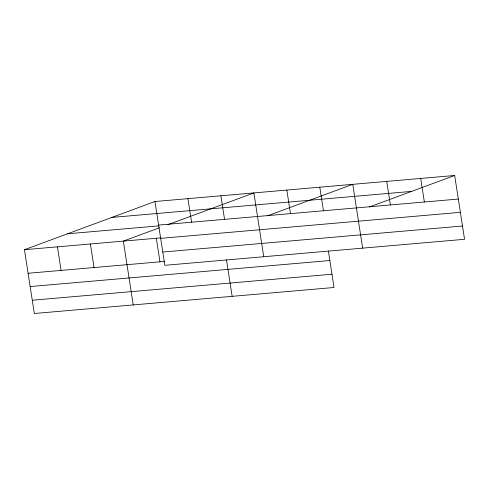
<?xml version="1.0" encoding="UTF-8"?>
<svg xmlns="http://www.w3.org/2000/svg" width="489" height="489" viewBox="0 0 489 489"><rect width="100%" height="100%" fill="white"/><g stroke="black" fill="none" stroke-linecap="round" stroke-linejoin="round"><path stroke-width="0.73" d="M328.382 250.943L334.042 287.489L34.328 313.51L24.45 249.708L154.958 201.511L454.672 175.49L464.55 239.292L164.836 265.313L154.958 201.511M159.475 227.782L123.356 241.12L133.234 304.922M167.855 224.689L253.864 192.923L263.742 256.725M267.477 215.838L352.771 184.335L362.649 248.137M369.378 206.988L454.672 175.49M111.889 217.416L411.604 191.395M158.607 225.074L458.321 199.054M67.519 233.803L158.931 225.869M24.45 249.708L160.82 237.868M160.661 238.351L460.375 212.33M162.782 252.031L462.496 226.016M28.099 273.272L164.469 261.432M30.153 286.548L329.867 260.533M32.274 300.234L331.982 274.213M420.705 178.436L424.354 202M386.738 181.388L390.387 204.952M319.8 187.201L323.449 210.765M286.835 190.062L290.484 213.626M220.9 195.783L224.543 219.347M226.48 259.787L232.141 296.334M187.929 198.65L191.578 222.214M156.321 238.259L159.97 261.823M90.386 243.987L94.035 267.55M57.421 246.847L61.064 270.411"/></g></svg>
